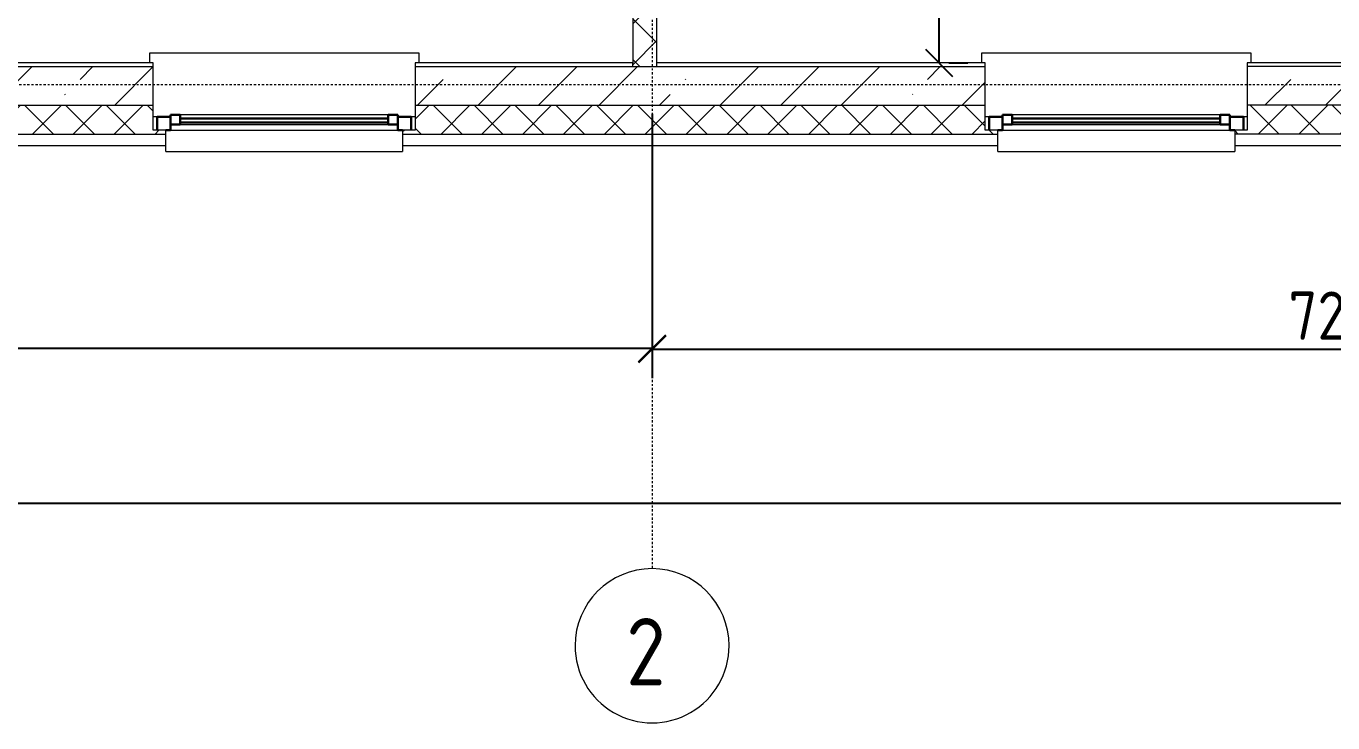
# Model space of a CAD drawing. Header units: millimetres. Extents: x -174154 to -170572, y -111302 to -109817.
# Drawn here: x -171706.4 to -171638.5, y -110654.7 to -110618.6 of the extents above; entities that cross this region are included whole.
import ezdxf

# ---------------------------------------------------------------- set-up
doc = ezdxf.new("R2010")
doc.units = ezdxf.units.MM
doc.linetypes.add('ACAD_ISO02W100', pattern=[15, 12, -3])
doc.linetypes.add('ADSK_Линия сетки', pattern=[21, 12, -3, 3, -3])
doc.layers.get('Defpoints').update_dxf_attribs({"color": 70})
for name, color, linetype, lineweight in [('!Подложка', 252, 'ACAD_ISO02W100', 25), ('Каркас_Импост', 7, 'Continuous', 18), ('Окна', 7, 'Continuous', 18), ('Оси', 7, 'Continuous', 9), ('Остекление', 7, 'Continuous', 30), ('Отлив', 7, 'Continuous', 18), ('Подоконник_Верхний брус', 7, 'Continuous', 18), ('Размеры', 7, 'Continuous', 9), ('Стены разрез', 7, 'Continuous', 40), ('Стены штриховка', 7, 'Continuous', 18)]:
    doc.layers.add(name, color=color, linetype=linetype, lineweight=lineweight)
doc.styles.add('GOST Common', font='GOST Common.ttf', dxfattribs={"width": 0.9, "height": 250})
doc.styles.add('GOST Common_1', font='GOST Common.ttf', dxfattribs={"width": 0.9, "height": 350})
doc.dimstyles.new('ADSK_Проверочный', dxfattribs={"dimscale": 304.8, "dimtxt": 251.428749, "dimasz": 0.463911, "dimexe": 0.492126, "dimexo": 0.492126, "dimgap": 0.164042, "dimtad": 1, "dimdec": 0, "dimdsep": 46, "dimtxsty": 'GOST Common', "dimblk1": 'OBLIQUE', "dimblk2": 'OBLIQUE', "dimsah": 1, "dimcen": 0.09, "dimazin": 0, "dimtfac": 1, "dimtdec": 4, "dimtix": 1, "dimtmove": 0, "dimatfit": 3, "dimfxl": 1, "dimtvp": 1, "dimtolj": 1, "dimtzin": 0, "dimarcsym": 2})
pattern_1 = [(45, (30280, 12305), (-106.066, 106.066), []), (135, (30280, 12305), (-106.066, -106.066), [])]

# ---------------------------------------------------------------- blocks, each defined once
blk = doc.blocks.new('B2B_Окно_1створка - 1320х1460h-729011-В_АР_ПЭ_02 Этаж')
at = {"layer": 'Каркас_Импост', "lineweight": 30}
for p, q in [((-660, 135), (-660, 65)), ((-590, 135), (-615, 135)), ((-590, 105), (-590, 135)), ((-540, 105), (-590, 105)), ((-590, 105), (-590, 55)), ((-540, 55), (-540, 105)), ((540, 105), (540, 55)), ((590, 105), (540, 105)), ((590, 135), (590, 105)), ((615, 135), (590, 135)), ((590, 55), (590, 105)), ((660, 65), (660, 135)), ((-660, 65), (-590, 65)), ((-590, 55), (-540, 55)), ((540, 55), (590, 55)), ((590, 65), (660, 65))]:
    blk.add_line(p, q, dxfattribs=at)
at = {"layer": 'Каркас_Импост'}
for p, q in [((590, 135), (-590, 135)), ((540, 105), (-540, 105)), ((-540, 55), (540, 55))]:
    blk.add_line(p, q, dxfattribs=at)
at = {"layer": 'Остекление'}
for p, q in [((540, 95), (-540, 95)), ((-540, 95), (-540, 75)), ((-540, 75), (540, 75)), ((540, 75), (540, 95))]:
    blk.add_line(p, q, dxfattribs=at)
blk = doc.blocks.new('В2В_Подоконник_ПВХ - ПВХ-717279-В_АР_ПЭ_02 Этаж')
at = {"layer": 'Подоконник_Верхний брус'}
for p, q in [((-680, 0), (-660, 0)), ((660, 0), (680, 0)), ((-700, -280), (-700, -330)), ((-700, -330), (700, -330)), ((700, -330), (700, -280))]:
    blk.add_line(p, q, dxfattribs=at)
blk = doc.blocks.new('B2B_Отлив - Отлив_металлический-717280-В_АР_ПЭ_02 Этаж')
at = {"layer": 'Отлив'}
for p, q in [((-615, 80), (-615, 110)), ((615, 110), (-615, 110)), ((615, 110), (615, 80)), ((-615, 1), (615, 1))]:
    blk.add_line(p, q, dxfattribs=at)
blk = doc.blocks.new('Ось сетки - D8-4846-В_АР_ПЭ_02 Этаж')
at = {"layer": 'Оси', "lineweight": 18}
for start, end in [(360, 180), (180, 360)]:
    blk.add_arc((0, 0), 4, start, end, dxfattribs=at)
blk = doc.blocks.new('_Oblique')
at = {"color": 0, "linetype": 'ByBlock', "lineweight": -2}
blk.add_line((-0.5, -0.5), (0.5, 0.5), dxfattribs=at)
blk = doc.blocks.new('*D502')
at = {"layer": 'Defpoints', "color": 0, "transparency": 16777216}
for p in [(7830, 0), (15030, 0), (15030, -1056.8)]:
    blk.add_point(p, dxfattribs=at)
at = {"layer": 'Размеры', "color": 0, "lineweight": -2, "transparency": 16777216}
for p, q in [((7830, -150), (7830, -1206.8)), ((15030, -150), (15030, -1206.8)), ((7830, -1056.8), (15030, -1056.8))]:
    blk.add_line(p, q, dxfattribs=at)
at = {"layer": 'Размеры', "color": 0, "lineweight": -2, "transparency": 16777216, "xscale": 141.4, "yscale": 141.4, "zscale": 141.4, "rotation": 180}
blk.add_blockref('_Oblique', (7830, -1056.8), dxfattribs=at)
at = {"layer": 'Размеры', "color": 0, "lineweight": -2, "transparency": 16777216, "xscale": 141.4, "yscale": 141.4, "zscale": 141.4}
blk.add_blockref('_Oblique', (15030, -1056.8), dxfattribs=at)
at = {"layer": 'Размеры', "color": 0, "transparency": 16777216, "insert": (11430, -881.8), "char_height": 250, "width": 756.843, "attachment_point": 5, "style": 'GOST Common'}
blk.add_mtext('\\A1;7200', dxfattribs=at)
blk = doc.blocks.new('*D503')
at = {"layer": 'Defpoints', "color": 0, "transparency": 16777216}
for p in [(330, 315), (7830, 315), (7830, -1051.8)]:
    blk.add_point(p, dxfattribs=at)
at = {"layer": 'Размеры', "color": 0, "lineweight": -2, "transparency": 16777216}
for p, q in [((330, 165), (330, -1201.8)), ((7830, 165), (7830, -1201.8)), ((330, -1051.8), (7830, -1051.8))]:
    blk.add_line(p, q, dxfattribs=at)
at = {"layer": 'Размеры', "color": 0, "lineweight": -2, "transparency": 16777216, "xscale": 141.4, "yscale": 141.4, "zscale": 141.4, "rotation": 180}
blk.add_blockref('_Oblique', (330, -1051.8), dxfattribs=at)
at = {"layer": 'Размеры', "color": 0, "lineweight": -2, "transparency": 16777216, "xscale": 141.4, "yscale": 141.4, "zscale": 141.4}
blk.add_blockref('_Oblique', (7830, -1051.8), dxfattribs=at)
at = {"layer": 'Размеры', "color": 0, "transparency": 16777216, "insert": (4080, -876.8), "char_height": 250, "width": 756.843, "attachment_point": 5, "style": 'GOST Common'}
blk.add_mtext('\\A1;7500', dxfattribs=at)
blk = doc.blocks.new('*D509')
at = {"layer": 'Defpoints', "color": 0, "transparency": 16777216}
for p in [(0, 0), (30540, 0), (30540, -1855.7)]:
    blk.add_point(p, dxfattribs=at)
at = {"layer": 'Размеры', "color": 0, "lineweight": -2, "transparency": 16777216}
for p, q in [((0, -150), (0, -2005.7)), ((30540, -150), (30540, -2005.7)), ((0, -1855.7), (30540, -1855.7))]:
    blk.add_line(p, q, dxfattribs=at)
at = {"layer": 'Размеры', "color": 0, "lineweight": -2, "transparency": 16777216, "xscale": 141.4, "yscale": 141.4, "zscale": 141.4, "rotation": 180}
blk.add_blockref('_Oblique', (0, -1855.7), dxfattribs=at)
at = {"layer": 'Размеры', "color": 0, "lineweight": -2, "transparency": 16777216, "xscale": 141.4, "yscale": 141.4, "zscale": 141.4}
blk.add_blockref('_Oblique', (30540, -1855.7), dxfattribs=at)
at = {"layer": 'Размеры', "color": 0, "transparency": 16777216, "insert": (15270, -1680.7), "char_height": 250, "width": 971.623, "attachment_point": 5, "style": 'GOST Common'}
blk.add_mtext('\\A1;30540', dxfattribs=at)
blk = doc.blocks.new('*D517')
at = {"layer": 'Defpoints', "color": 0, "transparency": 16777216}
for p in [(9320, 1330), (9465.4, 1330), (9220, 430)]:
    blk.add_point(p, dxfattribs=at)
at = {"layer": 'Размеры', "color": 0, "lineweight": -2, "transparency": 16777216}
for p, q in [((9315.4, 1330), (9170, 1330)), ((9320, 430), (9320, 1330)), ((9370, 430), (9470, 430))]:
    blk.add_line(p, q, dxfattribs=at)
at = {"layer": 'Размеры', "color": 0, "lineweight": -2, "transparency": 16777216, "xscale": 141.4, "yscale": 141.4, "zscale": 141.4}
for p, rotation in [((9320, 1330), 90), ((9320, 430), 270)]:
    blk.add_blockref('_Oblique', p, dxfattribs=dict(at, rotation=rotation))
at = {"layer": 'Размеры', "color": 0, "lineweight": 20, "transparency": 16777216, "insert": (9145, 880), "char_height": 250, "width": 567.632, "attachment_point": 5, "rotation": 90, "style": 'GOST Common'}
blk.add_mtext('\\A1;900', dxfattribs=at)
blk = doc.blocks.new('A$C02fe7d8c')
at = {"layer": 'Стены разрез', "lineweight": 20, "true_color": 0x636466}
h = blk.add_hatch(dxfattribs=at)
h.set_pattern_fill('FP_1', color=251, style=0, pattern_type=2)
h.set_pattern_definition(pattern_1)
h.paths.add_polyline_path([(7855, 410), (7855, 6640), (7730, 6640), (7730, 410)])
h = blk.add_hatch(dxfattribs=at)
h.set_pattern_fill('FP_2', color=251, style=0, pattern_type=2)
h.set_pattern_definition([(45, (30280, 12305), (-314.309, 314.309), []), (45, (30594.3, 12305), (-314.309, 314.309), [555.625, -111.125, 3.353, -107.772])])
h.paths.add_polyline_path([(14392.3, 210), (15030, 210), (15030, 410), (10920, 410), (10920, 210), (13641.1, 210)])
h.paths.add_polyline_path([(9560, 210), (9560, 410), (6600, 410), (6600, 210), (9134.3, 210)])
h.paths.add_polyline_path([(5240, 210), (5240, 410), (2320, 410), (2320, 210), (4627.5, 210)])
h.paths.add_polyline_path([(960, 210), (960, 410), (210, 410), (210, 210), (871.8, 210)])
h = blk.add_hatch(dxfattribs=at)
h.set_pattern_fill('FP_1', color=251, style=0, pattern_type=2)
h.set_pattern_definition(pattern_1)
h.paths.add_polyline_path([(15030, 60), (15030, 210), (10920, 210), (10920, 80), (10855, 80), (10855, 60), (12138.9, 60)])
h.paths.add_polyline_path([(9625, 60), (9625, 80), (9560, 80), (9560, 210), (6600, 210), (6600, 80), (6535, 80), (6535, 60), (9134.3, 60)])
h.paths.add_polyline_path([(5305, 60), (5305, 80), (5240, 80), (5240, 210), (2320, 210), (2320, 80), (2255, 80), (2255, 60), (3125.2, 60)])
h.paths.add_polyline_path([(120.7, 60), (1025, 60), (1025, 80), (960, 80), (960, 210), (60, 210), (60, 60)])
h.paths.add_polyline_path([(13095, 110), (13045, 110), (13045, 160), (13095, 160), (13095, 140), (14175, 140), (14175, 160), (14225, 160), (14225, 110), (14175, 110), (14175, 120), (13095, 120)])
at = {"layer": 'Оси', "linetype": 'ADSK_Линия сетки'}
for p, q in [((7830, 16592.9), (7830, -2195)), ((32780, 315), (-1856.4, 315))]:
    blk.add_line(p, q, dxfattribs=at)
at = {"layer": 'Стены разрез', "color": 251, "lineweight": 20, "true_color": 0x636466}
for p, q in [((7730, 5014.8), (7730, 430)), ((7855, 430), (7855, 4796)), ((5240, 430), (4226, 430)), ((5240, 80), (5240, 430)), ((7730, 430), (6600, 430)), ((6600, 430), (6600, 80)), ((9560, 430), (7855, 430)), ((9560, 80), (9560, 430)), ((10920, 430), (10920, 80)), ((15467.5, 430), (10920, 430)), ((5305, 80), (5240, 80)), ((5305, 0), (5305, 80)), ((6600, 80), (6535, 80)), ((6535, 80), (6535, 0)), ((9625, 80), (9560, 80)), ((9625, 0), (9625, 80)), ((10920, 80), (10855, 80)), ((10855, 80), (10855, 0)), ((2255, 0), (5305, 0)), ((6535, 0), (9625, 0)), ((10855, 0), (24555, 0))]:
    blk.add_line(p, q, dxfattribs=at)
at = {"layer": 'Стены штриховка', "color": 251, "lineweight": 20, "true_color": 0x636466}
for p, q in [((2320, 410), (5240, 410)), ((6600, 410), (9560, 410)), ((7730, 410), (7730, 430)), ((7855, 410), (7855, 430)), ((15467.5, 410), (10920, 410)), ((2320, 210), (5240, 210)), ((6600, 210), (9560, 210)), ((24490, 210), (10920, 210)), ((2255, 60), (5305, 60)), ((6535, 60), (9625, 60)), ((24555, 60), (10855, 60))]:
    blk.add_line(p, q, dxfattribs=at)
at = {"layer": 'Окна', "color": 251, "lineweight": 20, "true_color": 0x636466, "rotation": 180}
for name, p in [('В2В_Подоконник_ПВХ - ПВХ-717279-В_АР_ПЭ_02 Этаж', (5920, 150)), ('В2В_Подоконник_ПВХ - ПВХ-717279-В_АР_ПЭ_02 Этаж', (10240, 150)), ('B2B_Окно_1створка - 1320х1460h-729011-В_АР_ПЭ_02 Этаж', (5920, 215)), ('B2B_Окно_1створка - 1320х1460h-729011-В_АР_ПЭ_02 Этаж', (10240, 215)), ('B2B_Отлив - Отлив_металлический-717280-В_АР_ПЭ_02 Этаж', (5920, 80)), ('B2B_Отлив - Отлив_металлический-717280-В_АР_ПЭ_02 Этаж', (10240, 80))]:
    blk.add_blockref(name, p, dxfattribs=at)
at = {"layer": 'Оси', "lineweight": 18, "xscale": 99.99999999999993, "yscale": 99.99999999999993, "zscale": 99.99999999999993, "rotation": 180}
blk.add_blockref('Ось сетки - D8-4846-В_АР_ПЭ_02 Этаж', (7830, -2595), dxfattribs=at)
at = {"layer": 'Оси', "insert": (7695.6, -2451.1), "char_height": 350, "width": 274.177, "attachment_point": 1, "style": 'GOST Common_1'}
blk.add_mtext('\\fGOST Common|b0|i0|c204|p34|;\\W.9;2', dxfattribs=at)
at = {"layer": 'Размеры', "color": 251, "lineweight": 20, "true_color": 0x636466}
dim = blk.add_linear_dim(base=(9320, 1330), p1=(9220, 430), p2=(9465.4, 1330), angle=90, dimstyle='ADSK_Проверочный', override={"dimpost": '<>', "dimfxl": 932.859913}, dxfattribs=at)
dim.commit()
dim.dimension.update_dxf_attribs({"geometry": '*D517', "text_midpoint": (9145, 880)})
at = {"layer": 'Размеры'}
for base, p1, p2, override, picture, middle in [((7830, -1051.8), (330, 315), (7830, 315), {"dimpost": '<>', "dimfxl": 7500.000127}, '*D503', (4080, -876.8)), ((30540, -1855.7), (0, 0), (30540, 0), {"dimpost": '<>', "dimfxl": 30540}, '*D509', (15270, -1680.7)), ((15030, -1056.8), (7830, 0), (15030, 0), {"dimpost": '<>', "dimfxl": 7199.999873}, '*D502', (11430, -881.8))]:
    dim = blk.add_linear_dim(base=base, p1=p1, p2=p2, dimstyle='ADSK_Проверочный', override=override, dxfattribs=at)
    dim.commit()
    dim.dimension.update_dxf_attribs({"geometry": picture, "text_midpoint": middle})

msp = doc.modelspace()

# ---------------------------------------------------------------- block references
at = {"layer": '!Подложка', "ltscale": 20, "xscale": 0.01, "yscale": 0.01, "zscale": 0.01}
msp.add_blockref('A$C02fe7d8c', (-171752.166, -110624.788), dxfattribs=at)

doc.saveas('drawing.dxf')
